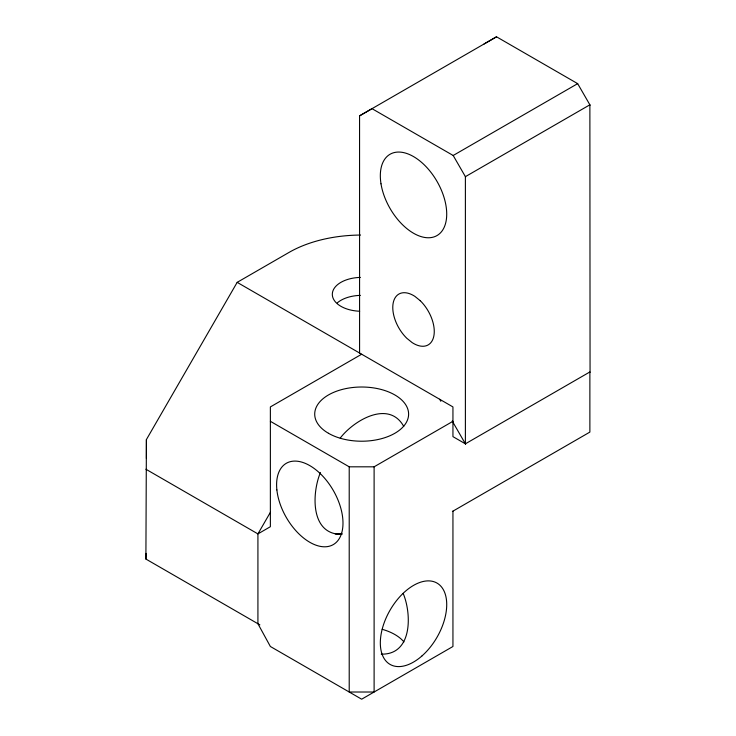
<?xml version="1.0" encoding="UTF-8"?>
<svg xmlns="http://www.w3.org/2000/svg" width="736" height="736" viewBox="0 0 736 736"><rect width="100%" height="100%" fill="white"/><g stroke="black" fill="none" stroke-linecap="round" stroke-linejoin="round"><path stroke-width="1.1" d="M259.845 624.846L145.894 559.056L146.409 439.567L237.176 282.357L289.046 252.411A102.69 59.285 0 0 1 360.548 235.051M145.894 559.056L146.087 553.408M320.436 472.521C311.751 493.267 310.196 534.998 342.065 534.354M270.37 512.339L257.922 533.904L257.922 623.742L270.37 646.493L361.661 699.2L452.944 646.493L452.944 511.143M340.225 438.095C353.648 420.523 388.7 399.482 403.76 426.411M359.582 353.032L359.564 115.856L496.515 36.8L577.668 83.646L590.106 105.211M359.564 115.856L372.011 108.67L453.183 155.489L465.63 177.054M484.067 43.985L496.515 36.8M453.183 155.489L577.668 83.646M361.661 354.228L270.37 406.925L270.37 526.709L257.922 533.904L145.894 469.218M270.37 421.305L349.214 466.817L374.109 466.817L452.944 421.305M237.176 282.357L452.944 406.925L452.944 436.632L465.391 443.826L589.876 371.956L589.876 432.087L452.41 511.456M335.294 533.986L342.065 533.444M381.257 654.138C412.546 654.92 411.783 613.925 403.162 593.372M590.06 372.398L589.876 104.806L465.391 176.668L465.391 443.826M439.668 399.262L440.809 401.249M452.244 421.047L465.63 444.231M374.109 466.817L374.109 692.015L349.214 692.015L349.214 466.817M146.409 439.567L146.409 458.528M337.309 302.846A29.339 16.937 0 0 1 360.373 295.375M359.656 311.236A29.339 16.937 0 0 1 332.322 294.124A29.339 16.937 0 0 1 360.373 277.408M382.186 629.308A46.948 27.103 0 0 1 403.954 641.921M420.247 300.711L414.938 296.406A29.339 16.937 60 0 0 393.19 303.002A29.339 16.937 60 0 0 406.796 338.266L412.105 342.571A29.339 16.937 60 0 0 433.854 335.975A29.339 16.937 60 0 0 420.247 300.711M381 183.807A46.948 27.103 60 0 0 435.537 236.311A46.948 27.103 60 0 0 424.037 164.625A46.948 27.103 60 0 0 381 183.807M328.468 433.283A46.948 27.103 0 0 0 407.008 421.13A46.948 27.103 0 0 0 349.508 387.936A46.948 27.103 0 0 0 328.468 433.283M422.114 655.804A46.948 27.103 -60 0 0 437 583.078A46.948 27.103 -60 0 0 381.46 632.325A46.948 27.103 -60 0 0 422.114 655.804M276.883 489.955A46.948 27.103 60 0 0 329.995 546.029A46.948 27.103 60 0 0 322.497 475.87A46.948 27.103 60 0 0 276.883 489.955"/></g></svg>
